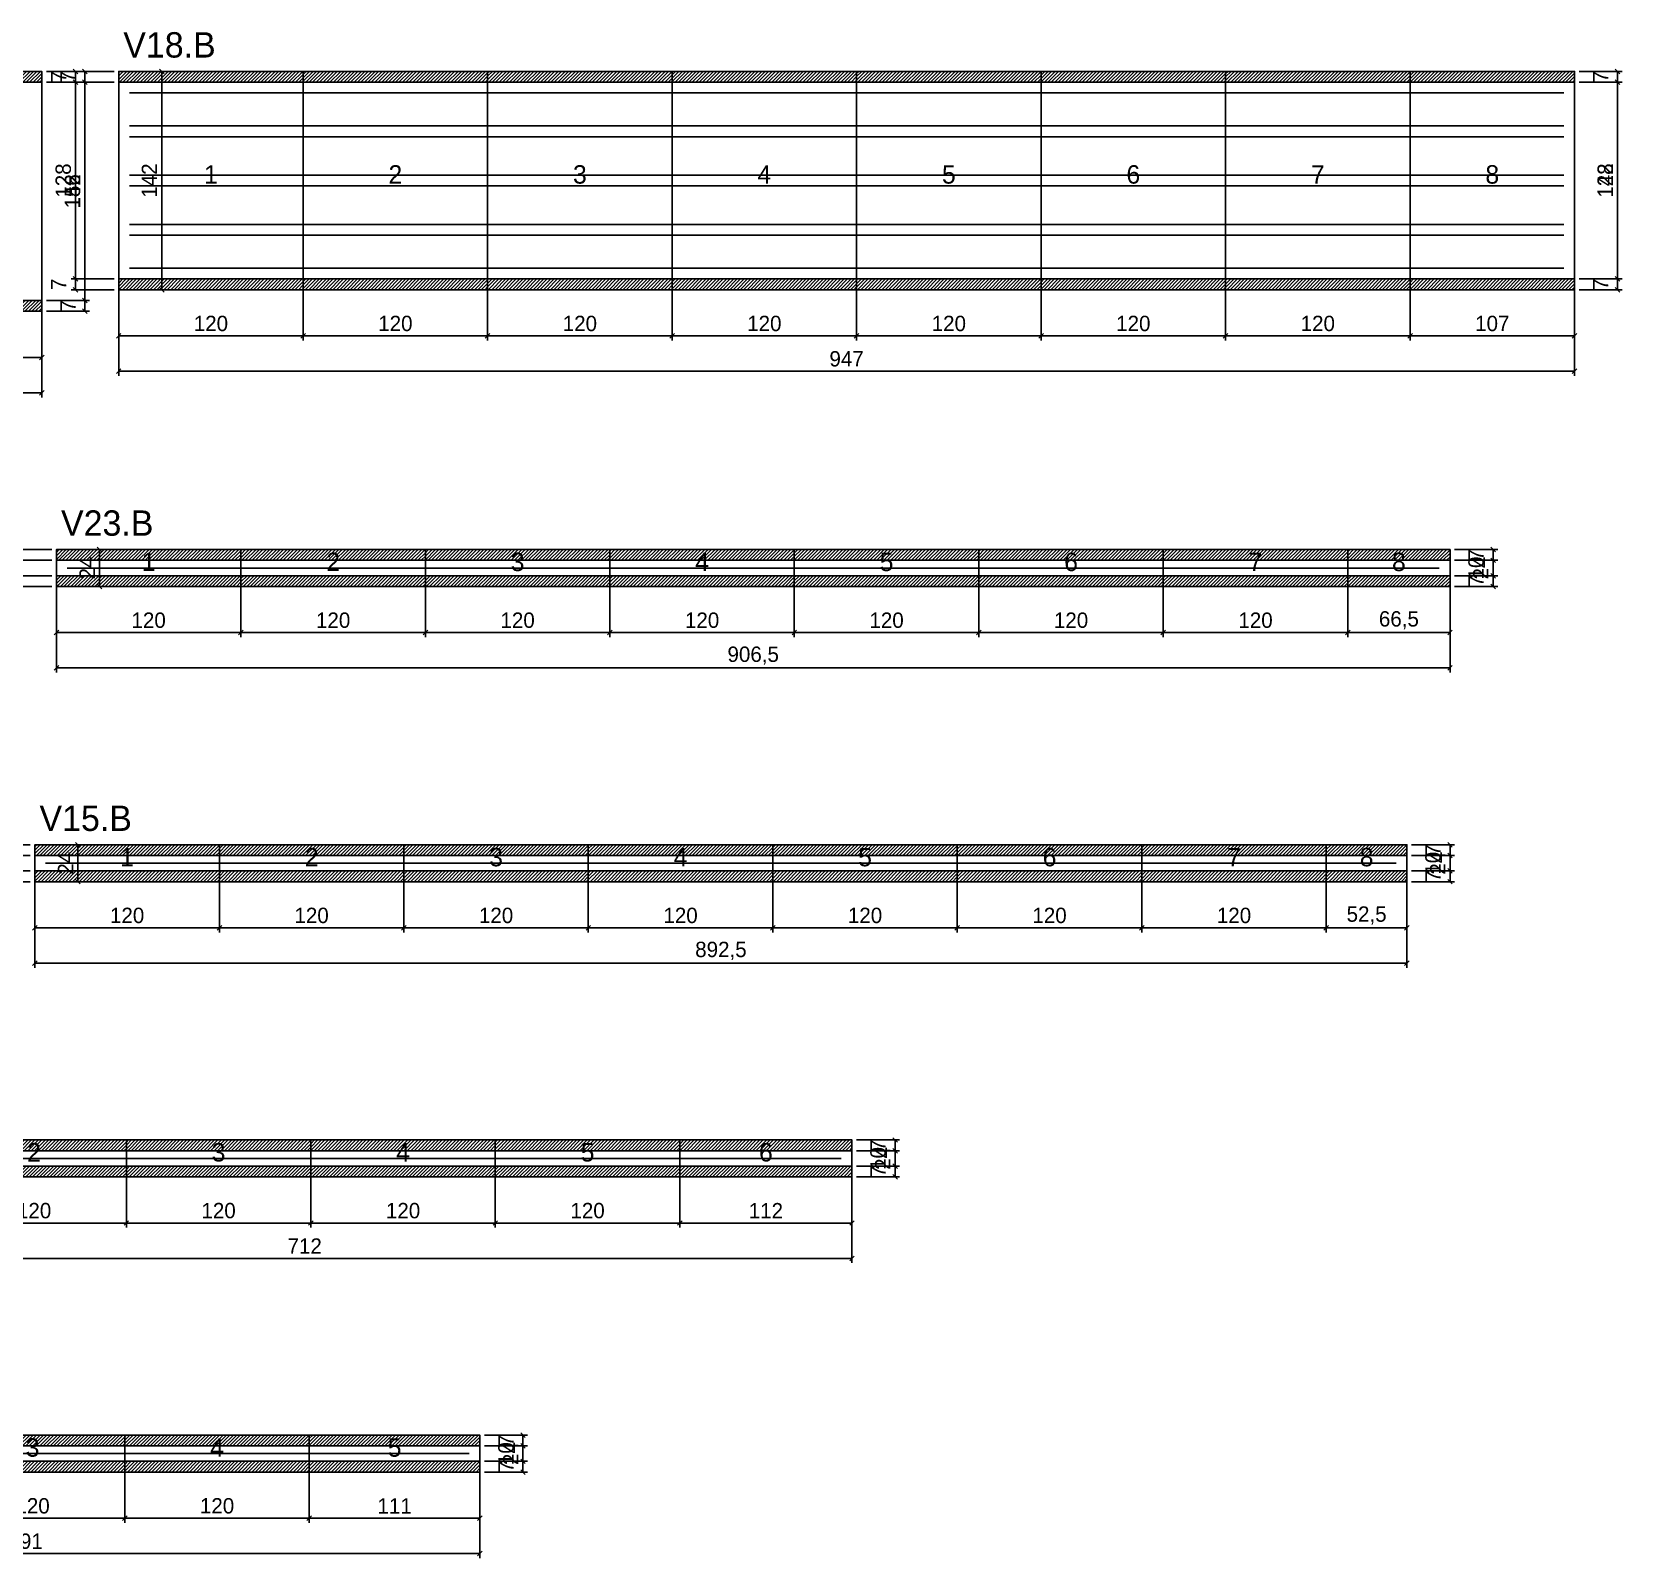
# Model space of a CAD drawing. Extents: x -10500 to 3070, y -7991 to 1250.
# Drawn here: x 1174 to 2208, y -2024 to -1031 of the extents above; entities that cross this region are included whole.
import ezdxf
from ezdxf.enums import TextEntityAlignment as Align

# ---------------------------------------------------------------- set-up
doc = ezdxf.new("R2010")
doc.units = 0
for name, color, linetype in [('5', 5, 'Continuous'), ('COTA', 241, 'Continuous'), ('NOMENCLATURA', 7, 'Continuous'), ('Painéis', 200, 'Continuous'), ('SARR_2.2x7', 40, 'Continuous'), ('SCO-___-LAJ', 224, 'Continuous')]:
    doc.layers.add(name, color=color, linetype=linetype)
doc.dimstyles.new('PAINEL', dxfattribs={"dimtxt": 10, "dimasz": 3, "dimexe": 3, "dimexo": 3, "dimgap": 3, "dimtad": 1, "dimblk": 'OBLIQUE', "dimblk1": 'OBLIQUE', "dimcen": 2.5, "dimclrd": 4, "dimclre": 4, "dimclrt": 240, "dimazin": 3, "dimtfac": 1, "dimtmove": 0, "dimatfit": 3})

# ---------------------------------------------------------------- blocks, each defined once
blk = doc.blocks.new('_OBLIQUE')
at = {"color": 0, "linetype": 'BYBLOCK'}
blk.add_line((-0.5, -0.5), (0.5, 0.5), dxfattribs=at)

msp = doc.modelspace()

# ---------------------------------------------------------------- hatches: boundary and pattern name
at = {"layer": 'COTA'}
h = msp.add_hatch(dxfattribs=at)
h.set_pattern_fill('ANSI31', scale=0.5)
h.paths.add_polyline_path([(1073, -1064), (1180, -1064), (1180, -1057), (1073, -1057)])
h = msp.add_hatch(dxfattribs=at)
h.set_pattern_fill('ANSI31', scale=0.5)
h.paths.add_polyline_path([(1230, -1064), (1350, -1064), (1350, -1057), (1230, -1057)])
h = msp.add_hatch(dxfattribs=at)
h.set_pattern_fill('ANSI31', scale=0.5)
h.paths.add_polyline_path([(1350, -1064), (1470, -1064), (1470, -1057), (1350, -1057)])
h = msp.add_hatch(dxfattribs=at)
h.set_pattern_fill('ANSI31', scale=0.5)
h.paths.add_polyline_path([(1470, -1064), (1590, -1064), (1590, -1057), (1470, -1057)])
h = msp.add_hatch(dxfattribs=at)
h.set_pattern_fill('ANSI31', scale=0.5)
h.paths.add_polyline_path([(1590, -1064), (1710, -1064), (1710, -1057), (1590, -1057)])
h = msp.add_hatch(dxfattribs=at)
h.set_pattern_fill('ANSI31', scale=0.5)
h.paths.add_polyline_path([(1710, -1064), (1830, -1064), (1830, -1057), (1710, -1057)])
h = msp.add_hatch(dxfattribs=at)
h.set_pattern_fill('ANSI31', scale=0.5)
h.paths.add_polyline_path([(1830, -1064), (1950, -1064), (1950, -1057), (1830, -1057)])
h = msp.add_hatch(dxfattribs=at)
h.set_pattern_fill('ANSI31', scale=0.5)
h.paths.add_polyline_path([(1950, -1064), (2070, -1064), (2070, -1057), (1950, -1057)])
h = msp.add_hatch(dxfattribs=at)
h.set_pattern_fill('ANSI31', scale=0.5)
h.paths.add_polyline_path([(2070, -1064), (2177, -1064), (2177, -1057), (2070, -1057)])
h = msp.add_hatch(dxfattribs=at)
h.set_pattern_fill('ANSI31', scale=0.5)
h.paths.add_polyline_path([(1230, -1199), (1350, -1199), (1350, -1192), (1230, -1192)])
h = msp.add_hatch(dxfattribs=at)
h.set_pattern_fill('ANSI31', scale=0.5)
h.paths.add_polyline_path([(1350, -1199), (1470, -1199), (1470, -1192), (1350, -1192)])
h = msp.add_hatch(dxfattribs=at)
h.set_pattern_fill('ANSI31', scale=0.5)
h.paths.add_polyline_path([(1470, -1199), (1590, -1199), (1590, -1192), (1470, -1192)])
h = msp.add_hatch(dxfattribs=at)
h.set_pattern_fill('ANSI31', scale=0.5)
h.paths.add_polyline_path([(1590, -1199), (1710, -1199), (1710, -1192), (1590, -1192)])
h = msp.add_hatch(dxfattribs=at)
h.set_pattern_fill('ANSI31', scale=0.5)
h.paths.add_polyline_path([(1710, -1199), (1830, -1199), (1830, -1192), (1710, -1192)])
h = msp.add_hatch(dxfattribs=at)
h.set_pattern_fill('ANSI31', scale=0.5)
h.paths.add_polyline_path([(1830, -1199), (1950, -1199), (1950, -1192), (1830, -1192)])
h = msp.add_hatch(dxfattribs=at)
h.set_pattern_fill('ANSI31', scale=0.5)
h.paths.add_polyline_path([(1950, -1199), (2070, -1199), (2070, -1192), (1950, -1192)])
h = msp.add_hatch(dxfattribs=at)
h.set_pattern_fill('ANSI31', scale=0.5)
h.paths.add_polyline_path([(2070, -1199), (2177, -1199), (2177, -1192), (2070, -1192)])
h = msp.add_hatch(dxfattribs=at)
h.set_pattern_fill('ANSI31', scale=0.5)
h.paths.add_polyline_path([(1073, -1213), (1180, -1213), (1180, -1206), (1073, -1206)])
h = msp.add_hatch(dxfattribs=at)
h.set_pattern_fill('ANSI31', scale=0.5)
h.paths.add_polyline_path([(1189.5, -1375), (1309.5, -1375), (1309.5, -1368), (1189.5, -1368)])
h = msp.add_hatch(dxfattribs=at)
h.set_pattern_fill('ANSI31', scale=0.5)
h.paths.add_polyline_path([(1309.5, -1375), (1429.5, -1375), (1429.5, -1368), (1309.5, -1368)])
h = msp.add_hatch(dxfattribs=at)
h.set_pattern_fill('ANSI31', scale=0.5)
h.paths.add_polyline_path([(1429.5, -1375), (1549.5, -1375), (1549.5, -1368), (1429.5, -1368)])
h = msp.add_hatch(dxfattribs=at)
h.set_pattern_fill('ANSI31', scale=0.5)
h.paths.add_polyline_path([(1549.5, -1375), (1669.5, -1375), (1669.5, -1368), (1549.5, -1368)])
h = msp.add_hatch(dxfattribs=at)
h.set_pattern_fill('ANSI31', scale=0.5)
h.paths.add_polyline_path([(1669.5, -1375), (1789.5, -1375), (1789.5, -1368), (1669.5, -1368)])
h = msp.add_hatch(dxfattribs=at)
h.set_pattern_fill('ANSI31', scale=0.5)
h.paths.add_polyline_path([(1789.5, -1375), (1909.5, -1375), (1909.5, -1368), (1789.5, -1368)])
h = msp.add_hatch(dxfattribs=at)
h.set_pattern_fill('ANSI31', scale=0.5)
h.paths.add_polyline_path([(1909.5, -1375), (2029.5, -1375), (2029.5, -1368), (1909.5, -1368)])
h = msp.add_hatch(dxfattribs=at)
h.set_pattern_fill('ANSI31', scale=0.5)
h.paths.add_polyline_path([(2029.5, -1375), (2096, -1375), (2096, -1368), (2029.5, -1368)])
h = msp.add_hatch(dxfattribs=at)
h.set_pattern_fill('ANSI31', scale=0.5)
h.paths.add_polyline_path([(1189.5, -1392), (1309.5, -1392), (1309.5, -1385), (1189.5, -1385)])
h = msp.add_hatch(dxfattribs=at)
h.set_pattern_fill('ANSI31', scale=0.5)
h.paths.add_polyline_path([(1309.5, -1392), (1429.5, -1392), (1429.5, -1385), (1309.5, -1385)])
h = msp.add_hatch(dxfattribs=at)
h.set_pattern_fill('ANSI31', scale=0.5)
h.paths.add_polyline_path([(1429.5, -1392), (1549.5, -1392), (1549.5, -1385), (1429.5, -1385)])
h = msp.add_hatch(dxfattribs=at)
h.set_pattern_fill('ANSI31', scale=0.5)
h.paths.add_polyline_path([(1549.5, -1392), (1669.5, -1392), (1669.5, -1385), (1549.5, -1385)])
h = msp.add_hatch(dxfattribs=at)
h.set_pattern_fill('ANSI31', scale=0.5)
h.paths.add_polyline_path([(1669.5, -1392), (1789.5, -1392), (1789.5, -1385), (1669.5, -1385)])
h = msp.add_hatch(dxfattribs=at)
h.set_pattern_fill('ANSI31', scale=0.5)
h.paths.add_polyline_path([(1789.5, -1392), (1909.5, -1392), (1909.5, -1385), (1789.5, -1385)])
h = msp.add_hatch(dxfattribs=at)
h.set_pattern_fill('ANSI31', scale=0.5)
h.paths.add_polyline_path([(1909.5, -1392), (2029.5, -1392), (2029.5, -1385), (1909.5, -1385)])
h = msp.add_hatch(dxfattribs=at)
h.set_pattern_fill('ANSI31', scale=0.5)
h.paths.add_polyline_path([(2029.5, -1392), (2096, -1392), (2096, -1385), (2029.5, -1385)])
h = msp.add_hatch(dxfattribs=at)
h.set_pattern_fill('ANSI31', scale=0.5)
h.paths.add_polyline_path([(1175.5, -1567), (1295.5, -1567), (1295.5, -1560), (1175.5, -1560)])
h = msp.add_hatch(dxfattribs=at)
h.set_pattern_fill('ANSI31', scale=0.5)
h.paths.add_polyline_path([(1295.5, -1567), (1415.5, -1567), (1415.5, -1560), (1295.5, -1560)])
h = msp.add_hatch(dxfattribs=at)
h.set_pattern_fill('ANSI31', scale=0.5)
h.paths.add_polyline_path([(1415.5, -1567), (1535.5, -1567), (1535.5, -1560), (1415.5, -1560)])
h = msp.add_hatch(dxfattribs=at)
h.set_pattern_fill('ANSI31', scale=0.5)
h.paths.add_polyline_path([(1535.5, -1567), (1655.5, -1567), (1655.5, -1560), (1535.5, -1560)])
h = msp.add_hatch(dxfattribs=at)
h.set_pattern_fill('ANSI31', scale=0.5)
h.paths.add_polyline_path([(1655.5, -1567), (1775.5, -1567), (1775.5, -1560), (1655.5, -1560)])
h = msp.add_hatch(dxfattribs=at)
h.set_pattern_fill('ANSI31', scale=0.5)
h.paths.add_polyline_path([(1775.5, -1567), (1895.5, -1567), (1895.5, -1560), (1775.5, -1560)])
h = msp.add_hatch(dxfattribs=at)
h.set_pattern_fill('ANSI31', scale=0.5)
h.paths.add_polyline_path([(1895.5, -1567), (2015.5, -1567), (2015.5, -1560), (1895.5, -1560)])
h = msp.add_hatch(dxfattribs=at)
h.set_pattern_fill('ANSI31', scale=0.5)
h.paths.add_polyline_path([(2015.5, -1567), (2068, -1567), (2068, -1560), (2015.5, -1560)])
h = msp.add_hatch(dxfattribs=at)
h.set_pattern_fill('ANSI31', scale=0.5)
h.paths.add_polyline_path([(1175.5, -1584), (1295.5, -1584), (1295.5, -1577), (1175.5, -1577)])
h = msp.add_hatch(dxfattribs=at)
h.set_pattern_fill('ANSI31', scale=0.5)
h.paths.add_polyline_path([(1295.5, -1584), (1415.5, -1584), (1415.5, -1577), (1295.5, -1577)])
h = msp.add_hatch(dxfattribs=at)
h.set_pattern_fill('ANSI31', scale=0.5)
h.paths.add_polyline_path([(1415.5, -1584), (1535.5, -1584), (1535.5, -1577), (1415.5, -1577)])
h = msp.add_hatch(dxfattribs=at)
h.set_pattern_fill('ANSI31', scale=0.5)
h.paths.add_polyline_path([(1535.5, -1584), (1655.5, -1584), (1655.5, -1577), (1535.5, -1577)])
h = msp.add_hatch(dxfattribs=at)
h.set_pattern_fill('ANSI31', scale=0.5)
h.paths.add_polyline_path([(1655.5, -1584), (1775.5, -1584), (1775.5, -1577), (1655.5, -1577)])
h = msp.add_hatch(dxfattribs=at)
h.set_pattern_fill('ANSI31', scale=0.5)
h.paths.add_polyline_path([(1775.5, -1584), (1895.5, -1584), (1895.5, -1577), (1775.5, -1577)])
h = msp.add_hatch(dxfattribs=at)
h.set_pattern_fill('ANSI31', scale=0.5)
h.paths.add_polyline_path([(1895.5, -1584), (2015.5, -1584), (2015.5, -1577), (1895.5, -1577)])
h = msp.add_hatch(dxfattribs=at)
h.set_pattern_fill('ANSI31', scale=0.5)
h.paths.add_polyline_path([(2015.5, -1584), (2068, -1584), (2068, -1577), (2015.5, -1577)])
h = msp.add_hatch(dxfattribs=at)
h.set_pattern_fill('ANSI31', scale=0.5)
h.paths.add_polyline_path([(1115, -1759), (1235, -1759), (1235, -1752), (1115, -1752)])
h = msp.add_hatch(dxfattribs=at)
h.set_pattern_fill('ANSI31', scale=0.5)
h.paths.add_polyline_path([(1235, -1759), (1355, -1759), (1355, -1752), (1235, -1752)])
h = msp.add_hatch(dxfattribs=at)
h.set_pattern_fill('ANSI31', scale=0.5)
h.paths.add_polyline_path([(1355, -1759), (1475, -1759), (1475, -1752), (1355, -1752)])
h = msp.add_hatch(dxfattribs=at)
h.set_pattern_fill('ANSI31', scale=0.5)
h.paths.add_polyline_path([(1475, -1759), (1595, -1759), (1595, -1752), (1475, -1752)])
h = msp.add_hatch(dxfattribs=at)
h.set_pattern_fill('ANSI31', scale=0.5)
h.paths.add_polyline_path([(1595, -1759), (1707, -1759), (1707, -1752), (1595, -1752)])
h = msp.add_hatch(dxfattribs=at)
h.set_pattern_fill('ANSI31', scale=0.5)
h.paths.add_polyline_path([(1115, -1776), (1235, -1776), (1235, -1769), (1115, -1769)])
h = msp.add_hatch(dxfattribs=at)
h.set_pattern_fill('ANSI31', scale=0.5)
h.paths.add_polyline_path([(1235, -1776), (1355, -1776), (1355, -1769), (1235, -1769)])
h = msp.add_hatch(dxfattribs=at)
h.set_pattern_fill('ANSI31', scale=0.5)
h.paths.add_polyline_path([(1355, -1776), (1475, -1776), (1475, -1769), (1355, -1769)])
h = msp.add_hatch(dxfattribs=at)
h.set_pattern_fill('ANSI31', scale=0.5)
h.paths.add_polyline_path([(1475, -1776), (1595, -1776), (1595, -1769), (1475, -1769)])
h = msp.add_hatch(dxfattribs=at)
h.set_pattern_fill('ANSI31', scale=0.5)
h.paths.add_polyline_path([(1595, -1776), (1707, -1776), (1707, -1769), (1595, -1769)])
h = msp.add_hatch(dxfattribs=at)
h.set_pattern_fill('ANSI31', scale=0.5)
h.paths.add_polyline_path([(1114, -1951), (1234, -1951), (1234, -1944), (1114, -1944)])
h = msp.add_hatch(dxfattribs=at)
h.set_pattern_fill('ANSI31', scale=0.5)
h.paths.add_polyline_path([(1234, -1951), (1354, -1951), (1354, -1944), (1234, -1944)])
h = msp.add_hatch(dxfattribs=at)
h.set_pattern_fill('ANSI31', scale=0.5)
h.paths.add_polyline_path([(1354, -1951), (1465, -1951), (1465, -1944), (1354, -1944)])
h = msp.add_hatch(dxfattribs=at)
h.set_pattern_fill('ANSI31', scale=0.5)
h.paths.add_polyline_path([(1114, -1968), (1234, -1968), (1234, -1961), (1114, -1961)])
h = msp.add_hatch(dxfattribs=at)
h.set_pattern_fill('ANSI31', scale=0.5)
h.paths.add_polyline_path([(1234, -1968), (1354, -1968), (1354, -1961), (1234, -1961)])
h = msp.add_hatch(dxfattribs=at)
h.set_pattern_fill('ANSI31', scale=0.5)
h.paths.add_polyline_path([(1354, -1968), (1465, -1968), (1465, -1961), (1354, -1961)])

# ---------------------------------------------------------------- linework, layer by layer
at = {"layer": 'Painéis'}
for p, q in [((1073, -1064), (1180, -1064)), ((1180, -1206), (1180, -1064)), ((1230, -1064), (1350, -1064)), ((1230, -1192), (1230, -1064)), ((1350, -1192), (1350, -1064)), ((1350, -1192), (1350, -1064)), ((1350, -1064), (1470, -1064)), ((1350, -1192), (1350, -1064)), ((1470, -1192), (1470, -1064)), ((1470, -1192), (1470, -1064)), ((1470, -1064), (1590, -1064)), ((1470, -1192), (1470, -1064)), ((1590, -1192), (1590, -1064)), ((1590, -1192), (1590, -1064)), ((1590, -1064), (1710, -1064)), ((1590, -1192), (1590, -1064)), ((1710, -1192), (1710, -1064)), ((1710, -1192), (1710, -1064)), ((1710, -1064), (1830, -1064)), ((1710, -1192), (1710, -1064)), ((1830, -1192), (1830, -1064)), ((1830, -1192), (1830, -1064)), ((1830, -1064), (1950, -1064)), ((1830, -1192), (1830, -1064)), ((1950, -1192), (1950, -1064)), ((1950, -1192), (1950, -1064)), ((1950, -1064), (2070, -1064)), ((1950, -1192), (1950, -1064)), ((2070, -1192), (2070, -1064)), ((2070, -1192), (2070, -1064)), ((2070, -1064), (2177, -1064)), ((2070, -1192), (2070, -1064)), ((2177, -1192), (2177, -1064)), ((1230, -1192), (1350, -1192)), ((1350, -1192), (1470, -1192)), ((1470, -1192), (1590, -1192)), ((1590, -1192), (1710, -1192)), ((1710, -1192), (1830, -1192)), ((1830, -1192), (1950, -1192)), ((1950, -1192), (2070, -1192)), ((2070, -1192), (2177, -1192)), ((1073, -1206), (1180, -1206)), ((1189.5, -1375), (1309.5, -1375)), ((1189.5, -1385), (1189.5, -1375)), ((1309.5, -1385), (1309.5, -1375)), ((1309.5, -1385), (1309.5, -1375)), ((1309.5, -1375), (1429.5, -1375)), ((1309.5, -1385), (1309.5, -1375)), ((1429.5, -1385), (1429.5, -1375)), ((1429.5, -1385), (1429.5, -1375)), ((1429.5, -1375), (1549.5, -1375)), ((1429.5, -1385), (1429.5, -1375)), ((1549.5, -1385), (1549.5, -1375)), ((1549.5, -1385), (1549.5, -1375)), ((1549.5, -1375), (1669.5, -1375)), ((1549.5, -1385), (1549.5, -1375)), ((1669.5, -1385), (1669.5, -1375)), ((1669.5, -1385), (1669.5, -1375)), ((1669.5, -1375), (1789.5, -1375)), ((1669.5, -1385), (1669.5, -1375)), ((1789.5, -1385), (1789.5, -1375)), ((1789.5, -1385), (1789.5, -1375)), ((1789.5, -1375), (1909.5, -1375)), ((1789.5, -1385), (1789.5, -1375)), ((1909.5, -1385), (1909.5, -1375)), ((1909.5, -1385), (1909.5, -1375)), ((1909.5, -1375), (2029.5, -1375)), ((1909.5, -1385), (1909.5, -1375)), ((2029.5, -1385), (2029.5, -1375)), ((2029.5, -1385), (2029.5, -1375)), ((2029.5, -1375), (2096, -1375)), ((2029.5, -1385), (2029.5, -1375)), ((2096, -1385), (2096, -1375)), ((1189.5, -1385), (1309.5, -1385)), ((1309.5, -1385), (1429.5, -1385)), ((1429.5, -1385), (1549.5, -1385)), ((1549.5, -1385), (1669.5, -1385)), ((1669.5, -1385), (1789.5, -1385)), ((1789.5, -1385), (1909.5, -1385)), ((1909.5, -1385), (2029.5, -1385)), ((2029.5, -1385), (2096, -1385)), ((1175.5, -1567), (1295.5, -1567)), ((1175.5, -1577), (1175.5, -1567)), ((1295.5, -1577), (1295.5, -1567)), ((1295.5, -1577), (1295.5, -1567)), ((1295.5, -1567), (1415.5, -1567)), ((1295.5, -1577), (1295.5, -1567)), ((1415.5, -1577), (1415.5, -1567)), ((1415.5, -1577), (1415.5, -1567)), ((1415.5, -1567), (1535.5, -1567)), ((1415.5, -1577), (1415.5, -1567)), ((1535.5, -1577), (1535.5, -1567)), ((1535.5, -1577), (1535.5, -1567)), ((1535.5, -1567), (1655.5, -1567)), ((1535.5, -1577), (1535.5, -1567)), ((1655.5, -1577), (1655.5, -1567)), ((1655.5, -1577), (1655.5, -1567)), ((1655.5, -1567), (1775.5, -1567)), ((1655.5, -1577), (1655.5, -1567)), ((1775.5, -1577), (1775.5, -1567)), ((1775.5, -1577), (1775.5, -1567)), ((1775.5, -1567), (1895.5, -1567)), ((1775.5, -1577), (1775.5, -1567)), ((1895.5, -1577), (1895.5, -1567)), ((1895.5, -1577), (1895.5, -1567)), ((1895.5, -1567), (2015.5, -1567)), ((1895.5, -1577), (1895.5, -1567)), ((2015.5, -1577), (2015.5, -1567)), ((2015.5, -1577), (2015.5, -1567)), ((2015.5, -1567), (2068, -1567)), ((2015.5, -1577), (2015.5, -1567)), ((2068, -1577), (2068, -1567)), ((1175.5, -1577), (1295.5, -1577)), ((1295.5, -1577), (1415.5, -1577)), ((1415.5, -1577), (1535.5, -1577)), ((1535.5, -1577), (1655.5, -1577)), ((1655.5, -1577), (1775.5, -1577)), ((1775.5, -1577), (1895.5, -1577)), ((1895.5, -1577), (2015.5, -1577)), ((2015.5, -1577), (2068, -1577)), ((1115, -1759), (1235, -1759)), ((1235, -1769), (1235, -1759)), ((1235, -1769), (1235, -1759)), ((1235, -1759), (1355, -1759)), ((1235, -1769), (1235, -1759)), ((1355, -1769), (1355, -1759)), ((1355, -1769), (1355, -1759)), ((1355, -1759), (1475, -1759)), ((1355, -1769), (1355, -1759)), ((1475, -1769), (1475, -1759)), ((1475, -1769), (1475, -1759)), ((1475, -1759), (1595, -1759)), ((1475, -1769), (1475, -1759)), ((1595, -1769), (1595, -1759)), ((1595, -1769), (1595, -1759)), ((1595, -1759), (1707, -1759)), ((1595, -1769), (1595, -1759)), ((1707, -1769), (1707, -1759)), ((1115, -1769), (1235, -1769)), ((1235, -1769), (1355, -1769)), ((1355, -1769), (1475, -1769)), ((1475, -1769), (1595, -1769)), ((1595, -1769), (1707, -1769)), ((1114, -1951), (1234, -1951)), ((1234, -1961), (1234, -1951)), ((1234, -1961), (1234, -1951)), ((1234, -1951), (1354, -1951)), ((1234, -1961), (1234, -1951)), ((1354, -1961), (1354, -1951)), ((1354, -1961), (1354, -1951)), ((1354, -1951), (1465, -1951)), ((1354, -1961), (1354, -1951)), ((1465, -1961), (1465, -1951)), ((1114, -1961), (1234, -1961)), ((1234, -1961), (1354, -1961)), ((1354, -1961), (1465, -1961))]:
    msp.add_line(p, q, dxfattribs=at)
at = {"layer": 'SARR_2.2x7'}
for points in [[(1237, -1071), (1350, -1071)], [(1237, -1071), (1350, -1071)], [(1350, -1071), (1470, -1071)], [(1350, -1071), (1470, -1071)], [(1470, -1071), (1590, -1071)], [(1470, -1071), (1590, -1071)], [(1590, -1071), (1710, -1071)], [(1590, -1071), (1710, -1071)], [(1710, -1071), (1830, -1071)], [(1710, -1071), (1830, -1071)], [(1830, -1071), (1950, -1071)], [(1830, -1071), (1950, -1071)], [(1950, -1071), (2070, -1071)], [(1950, -1071), (2070, -1071)], [(2070, -1071), (2170, -1071)], [(2070, -1071), (2170, -1071)], [(1237, -1092.5), (1350, -1092.5)], [(1237, -1092.5), (1350, -1092.5)], [(1350, -1092.5), (1470, -1092.5)], [(1350, -1092.5), (1470, -1092.5)], [(1470, -1092.5), (1590, -1092.5)], [(1470, -1092.5), (1590, -1092.5)], [(1590, -1092.5), (1710, -1092.5)], [(1590, -1092.5), (1710, -1092.5)], [(1710, -1092.5), (1830, -1092.5)], [(1710, -1092.5), (1830, -1092.5)], [(1830, -1092.5), (1950, -1092.5)], [(1830, -1092.5), (1950, -1092.5)], [(1950, -1092.5), (2070, -1092.5)], [(1950, -1092.5), (2070, -1092.5)], [(2070, -1092.5), (2170, -1092.5)], [(2070, -1092.5), (2170, -1092.5)], [(1237, -1099.5), (1350, -1099.5)], [(1237, -1099.5), (1350, -1099.5)], [(1350, -1099.5), (1470, -1099.5)], [(1350, -1099.5), (1470, -1099.5)], [(1470, -1099.5), (1590, -1099.5)], [(1470, -1099.5), (1590, -1099.5)], [(1590, -1099.5), (1710, -1099.5)], [(1590, -1099.5), (1710, -1099.5)], [(1710, -1099.5), (1830, -1099.5)], [(1710, -1099.5), (1830, -1099.5)], [(1830, -1099.5), (1950, -1099.5)], [(1830, -1099.5), (1950, -1099.5)], [(1950, -1099.5), (2070, -1099.5)], [(1950, -1099.5), (2070, -1099.5)], [(2070, -1099.5), (2170, -1099.5)], [(2070, -1099.5), (2170, -1099.5)], [(1237, -1124.5), (1350, -1124.5)], [(1237, -1124.5), (1350, -1124.5)], [(1350, -1124.5), (1470, -1124.5)], [(1350, -1124.5), (1470, -1124.5)], [(1470, -1124.5), (1590, -1124.5)], [(1470, -1124.5), (1590, -1124.5)], [(1590, -1124.5), (1710, -1124.5)], [(1590, -1124.5), (1710, -1124.5)], [(1710, -1124.5), (1830, -1124.5)], [(1710, -1124.5), (1830, -1124.5)], [(1830, -1124.5), (1950, -1124.5)], [(1830, -1124.5), (1950, -1124.5)], [(1950, -1124.5), (2070, -1124.5)], [(1950, -1124.5), (2070, -1124.5)], [(2070, -1124.5), (2170, -1124.5)], [(2070, -1124.5), (2170, -1124.5)], [(1237, -1131.5), (1350, -1131.5)], [(1237, -1131.5), (1350, -1131.5)], [(1350, -1131.5), (1470, -1131.5)], [(1350, -1131.5), (1470, -1131.5)], [(1470, -1131.5), (1590, -1131.5)], [(1470, -1131.5), (1590, -1131.5)], [(1590, -1131.5), (1710, -1131.5)], [(1590, -1131.5), (1710, -1131.5)], [(1710, -1131.5), (1830, -1131.5)], [(1710, -1131.5), (1830, -1131.5)], [(1830, -1131.5), (1950, -1131.5)], [(1830, -1131.5), (1950, -1131.5)], [(1950, -1131.5), (2070, -1131.5)], [(1950, -1131.5), (2070, -1131.5)], [(2070, -1131.5), (2170, -1131.5)], [(2070, -1131.5), (2170, -1131.5)], [(1237, -1156.5), (1350, -1156.5)], [(1237, -1156.5), (1350, -1156.5)], [(1350, -1156.5), (1470, -1156.5)], [(1350, -1156.5), (1470, -1156.5)], [(1470, -1156.5), (1590, -1156.5)], [(1470, -1156.5), (1590, -1156.5)], [(1590, -1156.5), (1710, -1156.5)], [(1590, -1156.5), (1710, -1156.5)], [(1710, -1156.5), (1830, -1156.5)], [(1710, -1156.5), (1830, -1156.5)], [(1830, -1156.5), (1950, -1156.5)], [(1830, -1156.5), (1950, -1156.5)], [(1950, -1156.5), (2070, -1156.5)], [(1950, -1156.5), (2070, -1156.5)], [(2070, -1156.5), (2170, -1156.5)], [(2070, -1156.5), (2170, -1156.5)], [(1237, -1163.5), (1350, -1163.5)], [(1237, -1163.5), (1350, -1163.5)], [(1350, -1163.5), (1470, -1163.5)], [(1350, -1163.5), (1470, -1163.5)], [(1470, -1163.5), (1590, -1163.5)], [(1470, -1163.5), (1590, -1163.5)], [(1590, -1163.5), (1710, -1163.5)], [(1590, -1163.5), (1710, -1163.5)], [(1710, -1163.5), (1830, -1163.5)], [(1710, -1163.5), (1830, -1163.5)], [(1830, -1163.5), (1950, -1163.5)], [(1830, -1163.5), (1950, -1163.5)], [(1950, -1163.5), (2070, -1163.5)], [(1950, -1163.5), (2070, -1163.5)], [(2070, -1163.5), (2170, -1163.5)], [(2070, -1163.5), (2170, -1163.5)], [(1237, -1185), (1350, -1185)], [(1237, -1185), (1350, -1185)], [(1350, -1185), (1470, -1185)], [(1350, -1185), (1470, -1185)], [(1470, -1185), (1590, -1185)], [(1470, -1185), (1590, -1185)], [(1590, -1185), (1710, -1185)], [(1590, -1185), (1710, -1185)], [(1710, -1185), (1830, -1185)], [(1710, -1185), (1830, -1185)], [(1830, -1185), (1950, -1185)], [(1830, -1185), (1950, -1185)], [(1950, -1185), (2070, -1185)], [(1950, -1185), (2070, -1185)], [(2070, -1185), (2170, -1185)], [(2070, -1185), (2170, -1185)], [(1196.5, -1380), (1309.5, -1380)], [(1196.5, -1380), (1309.5, -1380)], [(1309.5, -1380), (1429.5, -1380)], [(1309.5, -1380), (1429.5, -1380)], [(1429.5, -1380), (1549.5, -1380)], [(1429.5, -1380), (1549.5, -1380)], [(1549.5, -1380), (1669.5, -1380)], [(1549.5, -1380), (1669.5, -1380)], [(1669.5, -1380), (1789.5, -1380)], [(1669.5, -1380), (1789.5, -1380)], [(1789.5, -1380), (1909.5, -1380)], [(1789.5, -1380), (1909.5, -1380)], [(1909.5, -1380), (2029.5, -1380)], [(1909.5, -1380), (2029.5, -1380)], [(2029.5, -1380), (2089, -1380)], [(2029.5, -1380), (2089, -1380)], [(1182.5, -1572), (1295.5, -1572)], [(1182.5, -1572), (1295.5, -1572)], [(1295.5, -1572), (1415.5, -1572)], [(1295.5, -1572), (1415.5, -1572)], [(1415.5, -1572), (1535.5, -1572)], [(1415.5, -1572), (1535.5, -1572)], [(1535.5, -1572), (1655.5, -1572)], [(1535.5, -1572), (1655.5, -1572)], [(1655.5, -1572), (1775.5, -1572)], [(1655.5, -1572), (1775.5, -1572)], [(1775.5, -1572), (1895.5, -1572)], [(1775.5, -1572), (1895.5, -1572)], [(1895.5, -1572), (2015.5, -1572)], [(1895.5, -1572), (2015.5, -1572)], [(2015.5, -1572), (2061, -1572)], [(2015.5, -1572), (2061, -1572)], [(1115, -1764), (1235, -1764)], [(1115, -1764), (1235, -1764)], [(1235, -1764), (1355, -1764)], [(1235, -1764), (1355, -1764)], [(1355, -1764), (1475, -1764)], [(1355, -1764), (1475, -1764)], [(1475, -1764), (1595, -1764)], [(1475, -1764), (1595, -1764)], [(1595, -1764), (1700, -1764)], [(1595, -1764), (1700, -1764)], [(1114, -1956), (1234, -1956)], [(1114, -1956), (1234, -1956)], [(1234, -1956), (1354, -1956)], [(1234, -1956), (1354, -1956)], [(1354, -1956), (1458, -1956)], [(1354, -1956), (1458, -1956)]]:
    msp.add_lwpolyline(points, dxfattribs=at)
at = {"layer": 'SCO-___-LAJ'}
for points in [[(1073, -1064), (1180, -1064), (1180, -1057), (1073, -1057)], [(1230, -1064), (1350, -1064), (1350, -1057), (1230, -1057)], [(1350, -1064), (1470, -1064), (1470, -1057), (1350, -1057)], [(1470, -1064), (1590, -1064), (1590, -1057), (1470, -1057)], [(1590, -1064), (1710, -1064), (1710, -1057), (1590, -1057)], [(1710, -1064), (1830, -1064), (1830, -1057), (1710, -1057)], [(1830, -1064), (1950, -1064), (1950, -1057), (1830, -1057)], [(1950, -1064), (2070, -1064), (2070, -1057), (1950, -1057)], [(2070, -1064), (2177, -1064), (2177, -1057), (2070, -1057)], [(1230, -1199), (1350, -1199), (1350, -1192), (1230, -1192)], [(1350, -1199), (1470, -1199), (1470, -1192), (1350, -1192)], [(1470, -1199), (1590, -1199), (1590, -1192), (1470, -1192)], [(1590, -1199), (1710, -1199), (1710, -1192), (1590, -1192)], [(1710, -1199), (1830, -1199), (1830, -1192), (1710, -1192)], [(1830, -1199), (1950, -1199), (1950, -1192), (1830, -1192)], [(1950, -1199), (2070, -1199), (2070, -1192), (1950, -1192)], [(2070, -1199), (2177, -1199), (2177, -1192), (2070, -1192)], [(1073, -1213), (1180, -1213), (1180, -1206), (1073, -1206)], [(1189.5, -1375), (1309.5, -1375), (1309.5, -1368), (1189.5, -1368)], [(1309.5, -1375), (1429.5, -1375), (1429.5, -1368), (1309.5, -1368)], [(1429.5, -1375), (1549.5, -1375), (1549.5, -1368), (1429.5, -1368)], [(1549.5, -1375), (1669.5, -1375), (1669.5, -1368), (1549.5, -1368)], [(1669.5, -1375), (1789.5, -1375), (1789.5, -1368), (1669.5, -1368)], [(1789.5, -1375), (1909.5, -1375), (1909.5, -1368), (1789.5, -1368)], [(1909.5, -1375), (2029.5, -1375), (2029.5, -1368), (1909.5, -1368)], [(2029.5, -1375), (2096, -1375), (2096, -1368), (2029.5, -1368)], [(1189.5, -1392), (1309.5, -1392), (1309.5, -1385), (1189.5, -1385)], [(1309.5, -1392), (1429.5, -1392), (1429.5, -1385), (1309.5, -1385)], [(1429.5, -1392), (1549.5, -1392), (1549.5, -1385), (1429.5, -1385)], [(1549.5, -1392), (1669.5, -1392), (1669.5, -1385), (1549.5, -1385)], [(1669.5, -1392), (1789.5, -1392), (1789.5, -1385), (1669.5, -1385)], [(1789.5, -1392), (1909.5, -1392), (1909.5, -1385), (1789.5, -1385)], [(1909.5, -1392), (2029.5, -1392), (2029.5, -1385), (1909.5, -1385)], [(2029.5, -1392), (2096, -1392), (2096, -1385), (2029.5, -1385)], [(1175.5, -1567), (1295.5, -1567), (1295.5, -1560), (1175.5, -1560)], [(1295.5, -1567), (1415.5, -1567), (1415.5, -1560), (1295.5, -1560)], [(1415.5, -1567), (1535.5, -1567), (1535.5, -1560), (1415.5, -1560)], [(1535.5, -1567), (1655.5, -1567), (1655.5, -1560), (1535.5, -1560)], [(1655.5, -1567), (1775.5, -1567), (1775.5, -1560), (1655.5, -1560)], [(1775.5, -1567), (1895.5, -1567), (1895.5, -1560), (1775.5, -1560)], [(1895.5, -1567), (2015.5, -1567), (2015.5, -1560), (1895.5, -1560)], [(2015.5, -1567), (2068, -1567), (2068, -1560), (2015.5, -1560)], [(1175.5, -1584), (1295.5, -1584), (1295.5, -1577), (1175.5, -1577)], [(1295.5, -1584), (1415.5, -1584), (1415.5, -1577), (1295.5, -1577)], [(1415.5, -1584), (1535.5, -1584), (1535.5, -1577), (1415.5, -1577)], [(1535.5, -1584), (1655.5, -1584), (1655.5, -1577), (1535.5, -1577)], [(1655.5, -1584), (1775.5, -1584), (1775.5, -1577), (1655.5, -1577)], [(1775.5, -1584), (1895.5, -1584), (1895.5, -1577), (1775.5, -1577)], [(1895.5, -1584), (2015.5, -1584), (2015.5, -1577), (1895.5, -1577)], [(2015.5, -1584), (2068, -1584), (2068, -1577), (2015.5, -1577)], [(1115, -1759), (1235, -1759), (1235, -1752), (1115, -1752)], [(1235, -1759), (1355, -1759), (1355, -1752), (1235, -1752)], [(1355, -1759), (1475, -1759), (1475, -1752), (1355, -1752)], [(1475, -1759), (1595, -1759), (1595, -1752), (1475, -1752)], [(1595, -1759), (1707, -1759), (1707, -1752), (1595, -1752)], [(1115, -1776), (1235, -1776), (1235, -1769), (1115, -1769)], [(1235, -1776), (1355, -1776), (1355, -1769), (1235, -1769)], [(1355, -1776), (1475, -1776), (1475, -1769), (1355, -1769)], [(1475, -1776), (1595, -1776), (1595, -1769), (1475, -1769)], [(1595, -1776), (1707, -1776), (1707, -1769), (1595, -1769)], [(1114, -1951), (1234, -1951), (1234, -1944), (1114, -1944)], [(1234, -1951), (1354, -1951), (1354, -1944), (1234, -1944)], [(1354, -1951), (1465, -1951), (1465, -1944), (1354, -1944)], [(1114, -1968), (1234, -1968), (1234, -1961), (1114, -1961)], [(1234, -1968), (1354, -1968), (1354, -1961), (1234, -1961)], [(1354, -1968), (1465, -1968), (1465, -1961), (1354, -1961)]]:
    msp.add_lwpolyline(points, close=True, dxfattribs=at)

# ---------------------------------------------------------------- texts
at = {"layer": '5'}
for s, p in [('1', (1290, -1124)), ('2', (1410, -1124)), ('3', (1530, -1124)), ('4', (1650, -1124)), ('5', (1770, -1124)), ('6', (1890, -1124)), ('7', (2010, -1124)), ('8', (2123.5, -1124)), ('1', (1249.5, -1376)), ('2', (1369.5, -1376)), ('3', (1489.5, -1376)), ('4', (1609.5, -1376)), ('5', (1729.5, -1376)), ('6', (1849.5, -1376)), ('7', (1969.5, -1376)), ('8', (2062.75, -1376)), ('1', (1235.5, -1568)), ('2', (1355.5, -1568)), ('3', (1475.5, -1568)), ('4', (1595.5, -1568)), ('5', (1715.5, -1568)), ('6', (1835.5, -1568)), ('7', (1955.5, -1568)), ('8', (2041.75, -1568)), ('2', (1175, -1760)), ('3', (1295, -1760)), ('4', (1415, -1760)), ('5', (1535, -1760)), ('6', (1651, -1760)), ('3', (1174, -1952)), ('4', (1294, -1952)), ('5', (1409.5, -1952))]:
    msp.add_text(s, height=12, dxfattribs=at).set_placement(p, align=Align.MIDDLE_CENTER)
at = {"layer": 'NOMENCLATURA'}
for s, p in [('V18.B', (1233, -1048)), ('V23.B', (1192.5, -1359)), ('V15.B', (1178.5, -1551))]:
    msp.add_text(s, height=16.5, dxfattribs=at).set_placement(p)

# ---------------------------------------------------------------- dimensions: what is measured, and where the dimension line sits
at = {"layer": 'COTA'}
for base, p1, p2 in [((1208, -1213), (1180, -1213), (1180, -1057)), ((1208, -1064), (1180, -1064), (1180, -1057)), ((1208, -1206), (1180, -1206), (1180, -1064)), ((1202, -1064), (1230, -1064), (1230, -1057)), ((1202, -1192), (1230, -1192), (1230, -1064)), ((1258, -1199), (1230, -1199), (1230, -1057)), ((2205, -1199), (2177, -1199), (2177, -1057)), ((2205, -1064), (2177, -1064), (2177, -1057)), ((2205, -1192), (2177, -1192), (2177, -1064)), ((1202, -1199), (1230, -1199), (1230, -1192)), ((2205, -1199), (2177, -1199), (2177, -1192)), ((1208, -1213), (1180, -1213), (1180, -1206)), ((1161.5, -1375), (1189.5, -1375), (1189.5, -1368)), ((1161.5, -1385), (1189.5, -1385), (1189.5, -1375)), ((1217.5, -1392), (1189.5, -1392), (1189.5, -1368)), ((2124, -1392), (2096, -1392), (2096, -1368)), ((2124, -1375), (2096, -1375), (2096, -1368)), ((2124, -1385), (2096, -1385), (2096, -1375)), ((1161.5, -1392), (1189.5, -1392), (1189.5, -1385)), ((2124, -1392), (2096, -1392), (2096, -1385)), ((1147.5, -1567), (1175.5, -1567), (1175.5, -1560)), ((1203.5, -1584), (1175.5, -1584), (1175.5, -1560)), ((2096, -1584), (2068, -1584), (2068, -1560)), ((2096, -1567), (2068, -1567), (2068, -1560)), ((1147.5, -1577), (1175.5, -1577), (1175.5, -1567)), ((2096, -1577), (2068, -1577), (2068, -1567)), ((1147.5, -1584), (1175.5, -1584), (1175.5, -1577)), ((2096, -1584), (2068, -1584), (2068, -1577)), ((1735, -1776), (1707, -1776), (1707, -1752)), ((1735, -1759), (1707, -1759), (1707, -1752)), ((1735, -1769), (1707, -1769), (1707, -1759)), ((1735, -1776), (1707, -1776), (1707, -1769)), ((1493, -1968), (1465, -1968), (1465, -1944)), ((1493, -1951), (1465, -1951), (1465, -1944)), ((1493, -1961), (1465, -1961), (1465, -1951)), ((1493, -1968), (1465, -1968), (1465, -1961))]:
    msp.add_linear_dim(base=base, p1=p1, p2=p2, angle=90, dimstyle='PAINEL', dxfattribs=at).render()
for base, p1, p2 in [((1230, -1229), (1230, -1192), (1350, -1192)), ((1230, -1252), (1230, -1192), (2177, -1192)), ((1350, -1229), (1350, -1192), (1470, -1192)), ((1470, -1229), (1470, -1192), (1590, -1192)), ((1590, -1229), (1590, -1192), (1710, -1192)), ((1710, -1229), (1710, -1192), (1830, -1192)), ((1830, -1229), (1830, -1192), (1950, -1192)), ((1950, -1229), (1950, -1192), (2070, -1192)), ((2070, -1229), (2070, -1192), (2177, -1192)), ((233, -1266), (233, -1206), (1180, -1206)), ((1073, -1243), (1073, -1206), (1180, -1206)), ((1189.5, -1422), (1189.5, -1385), (1309.5, -1385)), ((1189.5, -1445), (1189.5, -1385), (2096, -1385)), ((1309.5, -1422), (1309.5, -1385), (1429.5, -1385)), ((1429.5, -1422), (1429.5, -1385), (1549.5, -1385)), ((1549.5, -1422), (1549.5, -1385), (1669.5, -1385)), ((1669.5, -1422), (1669.5, -1385), (1789.5, -1385)), ((1789.5, -1422), (1789.5, -1385), (1909.5, -1385)), ((1909.5, -1422), (1909.5, -1385), (2029.5, -1385)), ((2029.5, -1422), (2029.5, -1385), (2096, -1385)), ((1175.5, -1614), (1175.5, -1577), (1295.5, -1577)), ((1175.5, -1637), (1175.5, -1577), (2068, -1577)), ((1295.5, -1614), (1295.5, -1577), (1415.5, -1577)), ((1415.5, -1614), (1415.5, -1577), (1535.5, -1577)), ((1535.5, -1614), (1535.5, -1577), (1655.5, -1577)), ((1655.5, -1614), (1655.5, -1577), (1775.5, -1577)), ((1775.5, -1614), (1775.5, -1577), (1895.5, -1577)), ((1895.5, -1614), (1895.5, -1577), (2015.5, -1577)), ((2015.5, -1614), (2015.5, -1577), (2068, -1577)), ((995, -1829), (995, -1769), (1707, -1769)), ((1115, -1806), (1115, -1769), (1235, -1769)), ((1235, -1806), (1235, -1769), (1355, -1769)), ((1355, -1806), (1355, -1769), (1475, -1769)), ((1475, -1806), (1475, -1769), (1595, -1769)), ((1595, -1806), (1595, -1769), (1707, -1769)), ((874, -2021), (874, -1961), (1465, -1961)), ((1114, -1998), (1114, -1961), (1234, -1961)), ((1234, -1998), (1234, -1961), (1354, -1961)), ((1354, -1998), (1354, -1961), (1465, -1961))]:
    msp.add_linear_dim(base=base, p1=p1, p2=p2, dimstyle='PAINEL', dxfattribs=at).render()

doc.saveas('drawing.dxf')
